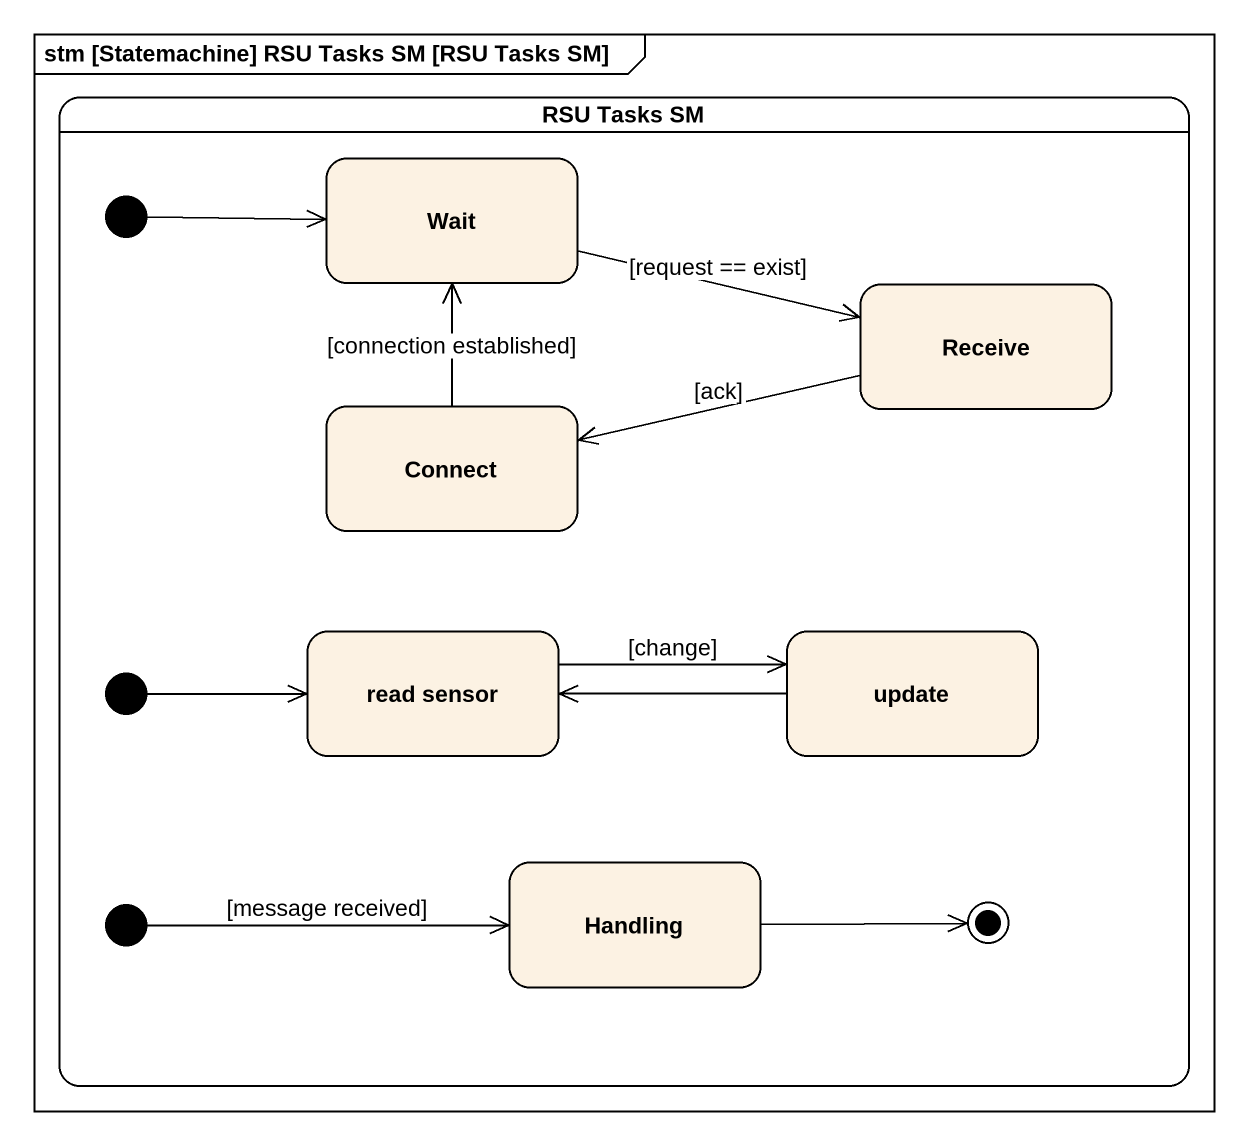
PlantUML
@startuml
mainframe stm [Statemachine] RSU Tasks SM [RSU Tasks SM]
hide empty description
state "RSU Tasks SM" as RSU_Tasks_SM {
  state initial1 <<start>>
  state Wait
  state Receive
  state Connect
  state "read sensor" as read_sensor
  state update
  state initial2 <<start>>
  state initial3 <<start>>
  state Handling
  Handling -right-> [*]
}
initial1 -right-> Wait
Wait -right-> Receive : [request == exist]
Receive -left-> Connect : [ack]
Connect -up-> Wait : [connection established]
read_sensor -right-> update : [change]
update -left-> read_sensor
initial2 -right-> read_sensor
initial3 -right-> Handling : [message received]
@enduml
